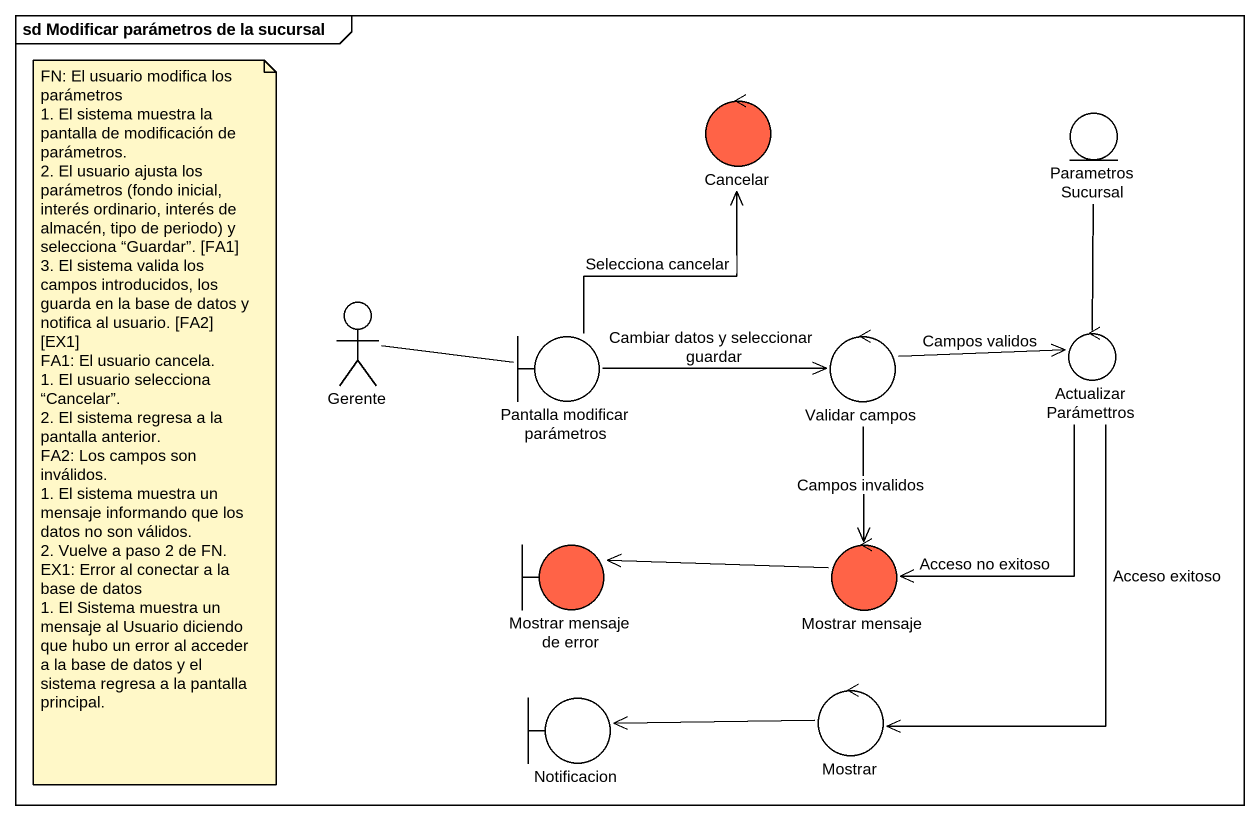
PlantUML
@startuml
mainframe sd Modificar parámetros de la sucursal
control Cancelar #FF6347
entity ParametrosSucursal
actor Gerente
boundary "Pantalla modificar parámetros" as Pantalla_modificar
control "Validar campos" as Validar_campos
control "Actualizar Parámettros" as Actualizar_Parámettros
boundary "Mostrar mensaje de error" as Mostrar_mensaje_de_error #FF6347
control "Mostrar mensaje" as Mostrar_mensaje #FF6347
boundary Notificacion
control Mostrar
Gerente -right- Pantalla_modificar
Pantalla_modificar -up-> Cancelar : Selecciona cancelar
Pantalla_modificar -right-> Validar_campos : Cambiar datos y seleccionar guardar
Validar_campos -right-> Actualizar_Parámettros : Campos validos
Validar_campos --> Mostrar_mensaje : Campos invalidos
Actualizar_Parámettros -up- ParametrosSucursal
Actualizar_Parámettros --> Mostrar_mensaje : Acceso no exitoso
Actualizar_Parámettros --> Mostrar : Acceso exitoso
Mostrar_mensaje -left-> Mostrar_mensaje_de_error
Mostrar -left-> Notificacion
note as N1
  FN: El usuario modifica los parámetros
  1. El sistema muestra la pantalla de modificación de parámetros.
  2. El usuario ajusta los parámetros (fondo inicial, interés ordinario, interés de almacén, tipo de periodo) y selecciona “Guardar”. [FA1]
  3. El sistema valida los campos introducidos, los guarda en la base de datos y notifica al usuario. [FA2] [EX1]
  FA1: El usuario cancela.
  1. El usuario selecciona “Cancelar”.
  2. El sistema regresa a la pantalla anterior.
  FA2: Los campos son inválidos.
  1. El sistema muestra un mensaje informando que los datos no son válidos.
  2. Vuelve a paso 2 de FN.
  EX1: Error al conectar a la base de datos
  1. El Sistema muestra un mensaje al Usuario diciendo que hubo un error al acceder a la base de datos y el sistema regresa a la pantalla principal.
end note
@enduml
